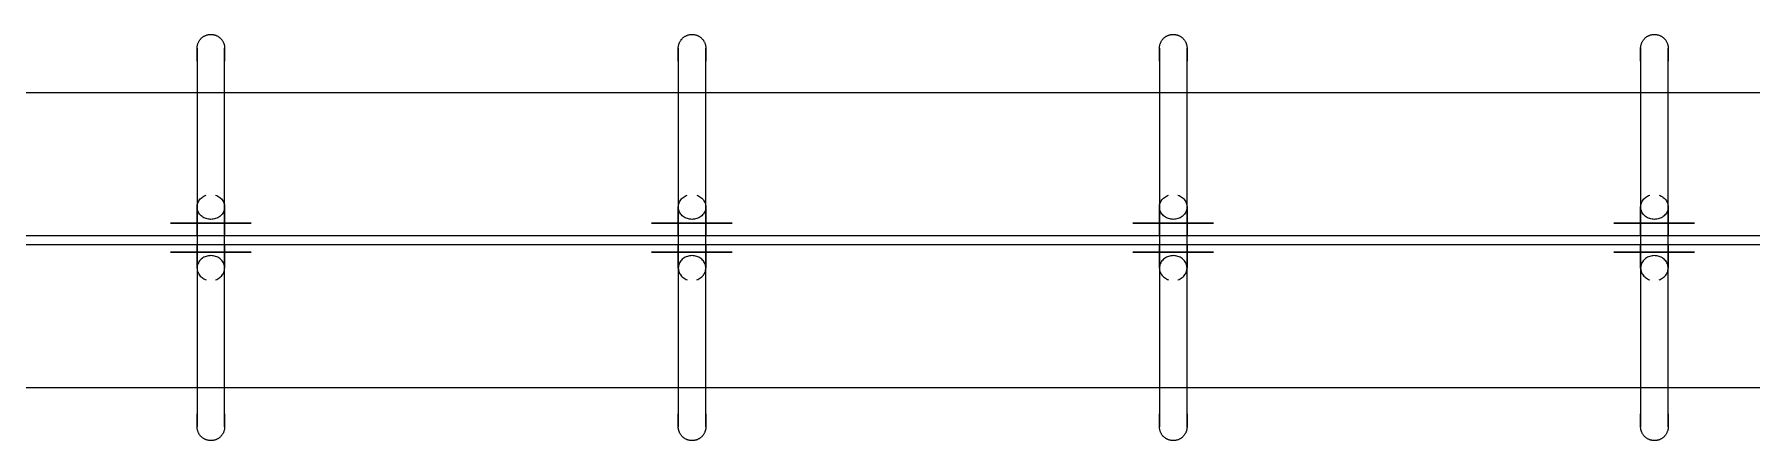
# Model space of a CAD drawing. Header units: inches. Extents: x -1569 to 1282, y -721 to 887.
# Drawn here: x -1014.14 to -1008.3, y 409.04 to 410.42 of the extents above; entities that cross this region are included whole.
import ezdxf

# ---------------------------------------------------------------- set-up
doc = ezdxf.new("R2010")
doc.units = ezdxf.units.IN
doc.header["$MEASUREMENT"] = 0
doc.layers.add('P-SANR-FIXT', color=6, linetype='Continuous', lineweight=13)

# ---------------------------------------------------------------- blocks, each defined once
blk = doc.blocks.new('Accessory_Shower_Bobrick_Vinyl-Shower-Curtain - 70 Wide-7268769-FIRST FLOOR POWER _ SIGNAL')
at = {"layer": 'P-SANR-FIXT', "lineweight": 9}
for p, q in [((-4.1372, 0.6081), (-4.1372, 0.1128)), ((-4.0435, 0.1128), (-4.0435, 0.6081)), ((-2.5009, 0.6081), (-2.5009, 0.1128)), ((-2.4071, 0.1128), (-2.4071, 0.6081)), ((-0.8645, 0.6081), (-0.8645, 0.1128)), ((-0.7708, 0.1128), (-0.7708, 0.6081)), ((0.7718, 0.6081), (0.7718, 0.1128)), ((0.8656, 0.1128), (0.8656, 0.6081)), ((-12, 0.0156), (12, 0.0156)), ((-4.2282, 0.0575), (-3.9537, 0.0575)), ((-3.9537, 0.0575), (-4.2282, 0.0575)), ((-4.1622, 0.0575), (-4.0196, 0.0575)), ((-4.0196, 0.0575), (-4.1622, 0.0575)), ((-2.5918, 0.0575), (-2.3173, 0.0575)), ((-2.3173, 0.0575), (-2.5918, 0.0575)), ((-2.5258, 0.0575), (-2.3833, 0.0575)), ((-2.3833, 0.0575), (-2.5258, 0.0575)), ((-0.9554, 0.0575), (-0.6809, 0.0575)), ((-0.6809, 0.0575), (-0.9554, 0.0575)), ((-0.8894, 0.0575), (-0.7469, 0.0575)), ((-0.7469, 0.0575), (-0.8894, 0.0575)), ((0.6809, 0.0575), (0.9554, 0.0575)), ((0.9554, 0.0575), (0.6809, 0.0575)), ((0.7469, 0.0575), (0.8894, 0.0575)), ((0.8894, 0.0575), (0.7469, 0.0575)), ((12, -0.0156), (-12, -0.0156)), ((-4.2282, -0.0402), (-3.9537, -0.0402)), ((-3.9537, -0.0402), (-4.2282, -0.0402)), ((-4.1622, -0.0402), (-4.0196, -0.0402)), ((-4.0196, -0.0402), (-4.1622, -0.0402)), ((-2.5918, -0.0402), (-2.3173, -0.0402)), ((-2.3173, -0.0402), (-2.5918, -0.0402)), ((-2.5258, -0.0402), (-2.3833, -0.0402)), ((-2.3833, -0.0402), (-2.5258, -0.0402)), ((-0.9554, -0.0402), (-0.6809, -0.0402)), ((-0.6809, -0.0402), (-0.9554, -0.0402)), ((-0.8894, -0.0402), (-0.7469, -0.0402)), ((-0.7469, -0.0402), (-0.8894, -0.0402)), ((0.6809, -0.0402), (0.9554, -0.0402)), ((0.9554, -0.0402), (0.6809, -0.0402)), ((0.7469, -0.0402), (0.8894, -0.0402)), ((0.8894, -0.0402), (0.7469, -0.0402)), ((-4.1372, -0.0947), (-4.1372, -0.59)), ((-4.0435, -0.59), (-4.0435, -0.0947)), ((-2.5009, -0.0947), (-2.5009, -0.59)), ((-2.4071, -0.59), (-2.4071, -0.0947)), ((-0.8645, -0.0947), (-0.8645, -0.59)), ((-0.7708, -0.59), (-0.7708, -0.0947)), ((0.7718, -0.0947), (0.7718, -0.59)), ((0.8656, -0.59), (0.8656, -0.0947))]:
    blk.add_line(p, q, dxfattribs=at)
at = {"layer": 'P-SANR-FIXT', "lineweight": 9, "flags": 128}
for points in [[(-4.1372, 0.6516), (-4.1372, 0.6535), (-4.1371, 0.6553), (-4.1369, 0.6572), (-4.1366, 0.659), (-4.1363, 0.6609), (-4.1359, 0.6627), (-4.1354, 0.6645), (-4.1349, 0.6663), (-4.1342, 0.6681), (-4.1335, 0.6698), (-4.1328, 0.6715), (-4.1319, 0.6732), (-4.131, 0.6749), (-4.1301, 0.6765), (-4.1291, 0.678), (-4.128, 0.6796), (-4.1268, 0.6811), (-4.1256, 0.6825), (-4.1243, 0.6839), (-4.123, 0.6852), (-4.1217, 0.6865), (-4.1202, 0.6877), (-4.1188, 0.6889), (-4.1173, 0.69), (-4.1157, 0.691), (-4.1141, 0.692), (-4.1125, 0.6929), (-4.1108, 0.6938), (-4.1091, 0.6946), (-4.1074, 0.6953), (-4.1056, 0.6959), (-4.1038, 0.6965), (-4.102, 0.697), (-4.1002, 0.6974), (-4.0983, 0.6978), (-4.0965, 0.6981), (-4.0946, 0.6983), (-4.0927, 0.6984), (-4.0909, 0.6984), (-4.0904, 0.6985)], [(-4.1372, 0.6516), (-4.1372, 0.6511), (-4.1372, 0.6495), (-4.1372, 0.647), (-4.1372, 0.6434), (-4.1372, 0.6388), (-4.1372, 0.6332), (-4.1372, 0.6266), (-4.1372, 0.619), (-4.1372, 0.6104), (-4.1372, 0.6009), (-4.1372, 0.5904), (-4.1372, 0.579), (-4.1372, 0.5666), (-4.1372, 0.5534), (-4.1372, 0.5393), (-4.1372, 0.5244), (-4.1372, 0.5087), (-4.1372, 0.4921), (-4.1372, 0.4748), (-4.1372, 0.4567), (-4.1372, 0.4379), (-4.1372, 0.4184), (-4.1372, 0.3983), (-4.1372, 0.3775), (-4.1372, 0.3562), (-4.1372, 0.3343), (-4.1372, 0.3119), (-4.1372, 0.289), (-4.1372, 0.2656), (-4.1372, 0.2419), (-4.1372, 0.2177), (-4.1372, 0.1933), (-4.1372, 0.1685), (-4.1372, 0.1435), (-4.1372, 0.1182), (-4.1372, 0.0928), (-4.1372, 0.0673), (-4.1372, 0.0417), (-4.1372, 0.016), (-4.1372, -0.0097), (-4.1372, -0.0354), (-4.1372, -0.061), (-4.1372, -0.0865), (-4.1372, -0.1118), (-4.1372, -0.1369), (-4.1372, -0.1619), (-4.1372, -0.1865), (-4.1372, -0.2108), (-4.1372, -0.2348), (-4.1372, -0.2584), (-4.1372, -0.2815), (-4.1372, -0.3042), (-4.1372, -0.3264), (-4.1372, -0.348), (-4.1372, -0.3691), (-4.1372, -0.3896), (-4.1372, -0.4094), (-4.1372, -0.4286), (-4.1372, -0.447), (-4.1372, -0.4648), (-4.1372, -0.4817), (-4.1372, -0.4979), (-4.1372, -0.5133), (-4.1372, -0.5279), (-4.1372, -0.5415), (-4.1372, -0.5544), (-4.1372, -0.5663), (-4.1372, -0.5772), (-4.1372, -0.5873), (-4.1372, -0.5964), (-4.1372, -0.6045), (-4.1372, -0.6116), (-4.1372, -0.6178), (-4.1372, -0.6229), (-4.1372, -0.6271), (-4.1372, -0.6302), (-4.1372, -0.6323), (-4.1372, -0.6334), (-4.1372, -0.6335)], [(-4.1372, 0.6081), (-4.1372, 0.6169), (-4.1372, 0.6248), (-4.1372, 0.6316), (-4.1372, 0.6375), (-4.1372, 0.6423), (-4.1372, 0.6462), (-4.1372, 0.649), (-4.1372, 0.6508), (-4.1372, 0.6515)], [(-4.0904, 0.6985), (-4.0885, 0.6984), (-4.0866, 0.6983), (-4.0848, 0.6981), (-4.0829, 0.6979), (-4.0811, 0.6975), (-4.0792, 0.6971), (-4.0774, 0.6966), (-4.0756, 0.6961), (-4.0739, 0.6954), (-4.0721, 0.6948), (-4.0704, 0.694), (-4.0687, 0.6932), (-4.0671, 0.6923), (-4.0655, 0.6913), (-4.0639, 0.6903), (-4.0624, 0.6892), (-4.0609, 0.688), (-4.0595, 0.6868), (-4.0581, 0.6856), (-4.0567, 0.6842), (-4.0555, 0.6829), (-4.0542, 0.6814), (-4.0531, 0.68), (-4.052, 0.6785), (-4.0509, 0.6769), (-4.0499, 0.6753), (-4.049, 0.6737), (-4.0482, 0.672), (-4.0474, 0.6703), (-4.0467, 0.6686), (-4.046, 0.6668), (-4.0455, 0.665), (-4.045, 0.6632), (-4.0445, 0.6614), (-4.0442, 0.6595), (-4.0439, 0.6577), (-4.0437, 0.6558), (-4.0436, 0.654), (-4.0435, 0.6521), (-4.0435, 0.6516)], [(-4.0435, -0.6335), (-4.0435, -0.633), (-4.0435, -0.6314), (-4.0435, -0.6289), (-4.0435, -0.6253), (-4.0435, -0.6207), (-4.0435, -0.6151), (-4.0435, -0.6085), (-4.0435, -0.6009), (-4.0435, -0.5923), (-4.0435, -0.5828), (-4.0435, -0.5723), (-4.0435, -0.5609), (-4.0435, -0.5486), (-4.0435, -0.5354), (-4.0435, -0.5213), (-4.0435, -0.5063), (-4.0435, -0.4906), (-4.0435, -0.474), (-4.0435, -0.4567), (-4.0435, -0.4386), (-4.0435, -0.4198), (-4.0435, -0.4004), (-4.0435, -0.3802), (-4.0435, -0.3595), (-4.0435, -0.3381), (-4.0435, -0.3162), (-4.0435, -0.2938), (-4.0435, -0.2709), (-4.0435, -0.2476), (-4.0435, -0.2238), (-4.0435, -0.1997), (-4.0435, -0.1752), (-4.0435, -0.1504), (-4.0435, -0.1254), (-4.0435, -0.1002), (-4.0435, -0.0748), (-4.0435, -0.0492), (-4.0435, -0.0236), (-4.0435, 0.0021), (-4.0435, 0.0278), (-4.0435, 0.0535), (-4.0435, 0.0791), (-4.0435, 0.1046), (-4.0435, 0.1299), (-4.0435, 0.155), (-4.0435, 0.1799), (-4.0435, 0.2046), (-4.0435, 0.2289), (-4.0435, 0.2529), (-4.0435, 0.2764), (-4.0435, 0.2996), (-4.0435, 0.3223), (-4.0435, 0.3444), (-4.0435, 0.3661), (-4.0435, 0.3872), (-4.0435, 0.4076), (-4.0435, 0.4275), (-4.0435, 0.4466), (-4.0435, 0.4651), (-4.0435, 0.4828), (-4.0435, 0.4998), (-4.0435, 0.516), (-4.0435, 0.5314), (-4.0435, 0.5459), (-4.0435, 0.5596), (-4.0435, 0.5724), (-4.0435, 0.5843), (-4.0435, 0.5953), (-4.0435, 0.6054), (-4.0435, 0.6145), (-4.0435, 0.6226), (-4.0435, 0.6297), (-4.0435, 0.6359), (-4.0435, 0.641), (-4.0435, 0.6451), (-4.0435, 0.6483), (-4.0435, 0.6504), (-4.0435, 0.6514), (-4.0435, 0.6516)], [(-4.0435, 0.6516), (-4.0435, 0.6511), (-4.0435, 0.6495), (-4.0435, 0.647), (-4.0435, 0.6434), (-4.0435, 0.6388), (-4.0435, 0.6332), (-4.0435, 0.6266), (-4.0435, 0.619), (-4.0435, 0.6104), (-4.0435, 0.6081)], [(-2.5009, 0.6516), (-2.5008, 0.6535), (-2.5007, 0.6553), (-2.5005, 0.6572), (-2.5003, 0.659), (-2.4999, 0.6609), (-2.4995, 0.6627), (-2.4991, 0.6645), (-2.4985, 0.6663), (-2.4979, 0.6681), (-2.4972, 0.6698), (-2.4964, 0.6715), (-2.4956, 0.6732), (-2.4947, 0.6749), (-2.4937, 0.6765), (-2.4927, 0.678), (-2.4916, 0.6796), (-2.4905, 0.6811), (-2.4892, 0.6825), (-2.488, 0.6839), (-2.4867, 0.6852), (-2.4853, 0.6865), (-2.4839, 0.6877), (-2.4824, 0.6889), (-2.4809, 0.69), (-2.4793, 0.691), (-2.4777, 0.692), (-2.4761, 0.6929), (-2.4744, 0.6938), (-2.4727, 0.6946), (-2.471, 0.6953), (-2.4692, 0.6959), (-2.4674, 0.6965), (-2.4656, 0.697), (-2.4638, 0.6974), (-2.462, 0.6978), (-2.4601, 0.6981), (-2.4583, 0.6983), (-2.4564, 0.6984), (-2.4545, 0.6984), (-2.454, 0.6985)], [(-2.5009, 0.6516), (-2.5009, 0.6511), (-2.5009, 0.6495), (-2.5009, 0.647), (-2.5009, 0.6434), (-2.5009, 0.6388), (-2.5009, 0.6332), (-2.5009, 0.6266), (-2.5009, 0.619), (-2.5009, 0.6104), (-2.5009, 0.6009), (-2.5009, 0.5904), (-2.5009, 0.579), (-2.5009, 0.5666), (-2.5009, 0.5534), (-2.5009, 0.5393), (-2.5009, 0.5244), (-2.5009, 0.5087), (-2.5009, 0.4921), (-2.5009, 0.4748), (-2.5009, 0.4567), (-2.5009, 0.4379), (-2.5009, 0.4184), (-2.5009, 0.3983), (-2.5009, 0.3775), (-2.5009, 0.3562), (-2.5009, 0.3343), (-2.5009, 0.3119), (-2.5009, 0.289), (-2.5009, 0.2656), (-2.5009, 0.2419), (-2.5009, 0.2177), (-2.5009, 0.1933), (-2.5009, 0.1685), (-2.5009, 0.1435), (-2.5009, 0.1182), (-2.5009, 0.0928), (-2.5009, 0.0673), (-2.5009, 0.0417), (-2.5009, 0.016), (-2.5009, -0.0097), (-2.5009, -0.0354), (-2.5009, -0.061), (-2.5009, -0.0865), (-2.5009, -0.1118), (-2.5009, -0.1369), (-2.5009, -0.1619), (-2.5009, -0.1865), (-2.5009, -0.2108), (-2.5009, -0.2348), (-2.5009, -0.2584), (-2.5009, -0.2815), (-2.5009, -0.3042), (-2.5009, -0.3264), (-2.5009, -0.348), (-2.5009, -0.3691), (-2.5009, -0.3896), (-2.5009, -0.4094), (-2.5009, -0.4286), (-2.5009, -0.447), (-2.5009, -0.4648), (-2.5009, -0.4817), (-2.5009, -0.4979), (-2.5009, -0.5133), (-2.5009, -0.5279), (-2.5009, -0.5415), (-2.5009, -0.5544), (-2.5009, -0.5663), (-2.5009, -0.5772), (-2.5009, -0.5873), (-2.5009, -0.5964), (-2.5009, -0.6045), (-2.5009, -0.6116), (-2.5009, -0.6178), (-2.5009, -0.6229), (-2.5009, -0.6271), (-2.5009, -0.6302), (-2.5009, -0.6323), (-2.5009, -0.6334), (-2.5009, -0.6335)], [(-2.5009, 0.6081), (-2.5009, 0.6169), (-2.5009, 0.6248), (-2.5009, 0.6316), (-2.5009, 0.6375), (-2.5009, 0.6423), (-2.5009, 0.6462), (-2.5009, 0.649), (-2.5009, 0.6508), (-2.5009, 0.6515)], [(-2.454, 0.6985), (-2.4521, 0.6984), (-2.4503, 0.6983), (-2.4484, 0.6981), (-2.4465, 0.6979), (-2.4447, 0.6975), (-2.4429, 0.6971), (-2.441, 0.6966), (-2.4393, 0.6961), (-2.4375, 0.6954), (-2.4357, 0.6948), (-2.434, 0.694), (-2.4324, 0.6932), (-2.4307, 0.6923), (-2.4291, 0.6913), (-2.4275, 0.6903), (-2.426, 0.6892), (-2.4245, 0.688), (-2.4231, 0.6868), (-2.4217, 0.6856), (-2.4204, 0.6842), (-2.4191, 0.6829), (-2.4179, 0.6814), (-2.4167, 0.68), (-2.4156, 0.6785), (-2.4146, 0.6769), (-2.4136, 0.6753), (-2.4127, 0.6737), (-2.4118, 0.672), (-2.411, 0.6703), (-2.4103, 0.6686), (-2.4097, 0.6668), (-2.4091, 0.665), (-2.4086, 0.6632), (-2.4082, 0.6614), (-2.4078, 0.6595), (-2.4075, 0.6577), (-2.4073, 0.6558), (-2.4072, 0.654), (-2.4071, 0.6521), (-2.4071, 0.6516)], [(-2.4071, -0.6335), (-2.4071, -0.633), (-2.4071, -0.6314), (-2.4071, -0.6289), (-2.4071, -0.6253), (-2.4071, -0.6207), (-2.4071, -0.6151), (-2.4071, -0.6085), (-2.4071, -0.6009), (-2.4071, -0.5923), (-2.4071, -0.5828), (-2.4071, -0.5723), (-2.4071, -0.5609), (-2.4071, -0.5486), (-2.4071, -0.5354), (-2.4071, -0.5213), (-2.4071, -0.5063), (-2.4071, -0.4906), (-2.4071, -0.474), (-2.4071, -0.4567), (-2.4071, -0.4386), (-2.4071, -0.4198), (-2.4071, -0.4004), (-2.4071, -0.3802), (-2.4071, -0.3595), (-2.4071, -0.3381), (-2.4071, -0.3162), (-2.4071, -0.2938), (-2.4071, -0.2709), (-2.4071, -0.2476), (-2.4071, -0.2238), (-2.4071, -0.1997), (-2.4071, -0.1752), (-2.4071, -0.1504), (-2.4071, -0.1254), (-2.4071, -0.1002), (-2.4071, -0.0748), (-2.4071, -0.0492), (-2.4071, -0.0236), (-2.4071, 0.0021), (-2.4071, 0.0278), (-2.4071, 0.0535), (-2.4071, 0.0791), (-2.4071, 0.1046), (-2.4071, 0.1299), (-2.4071, 0.155), (-2.4071, 0.1799), (-2.4071, 0.2046), (-2.4071, 0.2289), (-2.4071, 0.2529), (-2.4071, 0.2764), (-2.4071, 0.2996), (-2.4071, 0.3223), (-2.4071, 0.3444), (-2.4071, 0.3661), (-2.4071, 0.3872), (-2.4071, 0.4076), (-2.4071, 0.4275), (-2.4071, 0.4466), (-2.4071, 0.4651), (-2.4071, 0.4828), (-2.4071, 0.4998), (-2.4071, 0.516), (-2.4071, 0.5314), (-2.4071, 0.5459), (-2.4071, 0.5596), (-2.4071, 0.5724), (-2.4071, 0.5843), (-2.4071, 0.5953), (-2.4071, 0.6054), (-2.4071, 0.6145), (-2.4071, 0.6226), (-2.4071, 0.6297), (-2.4071, 0.6359), (-2.4071, 0.641), (-2.4071, 0.6451), (-2.4071, 0.6483), (-2.4071, 0.6504), (-2.4071, 0.6514), (-2.4071, 0.6516)], [(-2.4071, 0.6516), (-2.4071, 0.6511), (-2.4071, 0.6495), (-2.4071, 0.647), (-2.4071, 0.6434), (-2.4071, 0.6388), (-2.4071, 0.6332), (-2.4071, 0.6266), (-2.4071, 0.619), (-2.4071, 0.6104), (-2.4071, 0.6081)], [(-0.8645, 0.6516), (-0.8645, 0.6535), (-0.8644, 0.6553), (-0.8642, 0.6572), (-0.8639, 0.659), (-0.8636, 0.6609), (-0.8632, 0.6627), (-0.8627, 0.6645), (-0.8621, 0.6663), (-0.8615, 0.6681), (-0.8608, 0.6698), (-0.8601, 0.6715), (-0.8592, 0.6732), (-0.8583, 0.6749), (-0.8574, 0.6765), (-0.8563, 0.678), (-0.8552, 0.6796), (-0.8541, 0.6811), (-0.8529, 0.6825), (-0.8516, 0.6839), (-0.8503, 0.6852), (-0.8489, 0.6865), (-0.8475, 0.6877), (-0.846, 0.6889), (-0.8445, 0.69), (-0.843, 0.691), (-0.8414, 0.692), (-0.8397, 0.6929), (-0.8381, 0.6938), (-0.8364, 0.6946), (-0.8346, 0.6953), (-0.8329, 0.6959), (-0.8311, 0.6965), (-0.8293, 0.697), (-0.8274, 0.6974), (-0.8256, 0.6978), (-0.8238, 0.6981), (-0.8219, 0.6983), (-0.82, 0.6984), (-0.8181, 0.6984), (-0.8176, 0.6985)], [(-0.8645, 0.6516), (-0.8645, 0.6511), (-0.8645, 0.6495), (-0.8645, 0.647), (-0.8645, 0.6434), (-0.8645, 0.6388), (-0.8645, 0.6332), (-0.8645, 0.6266), (-0.8645, 0.619), (-0.8645, 0.6104), (-0.8645, 0.6009), (-0.8645, 0.5904), (-0.8645, 0.579), (-0.8645, 0.5666), (-0.8645, 0.5534), (-0.8645, 0.5393), (-0.8645, 0.5244), (-0.8645, 0.5087), (-0.8645, 0.4921), (-0.8645, 0.4748), (-0.8645, 0.4567), (-0.8645, 0.4379), (-0.8645, 0.4184), (-0.8645, 0.3983), (-0.8645, 0.3775), (-0.8645, 0.3562), (-0.8645, 0.3343), (-0.8645, 0.3119), (-0.8645, 0.289), (-0.8645, 0.2656), (-0.8645, 0.2419), (-0.8645, 0.2177), (-0.8645, 0.1933), (-0.8645, 0.1685), (-0.8645, 0.1435), (-0.8645, 0.1182), (-0.8645, 0.0928), (-0.8645, 0.0673), (-0.8645, 0.0417), (-0.8645, 0.016), (-0.8645, -0.0097), (-0.8645, -0.0354), (-0.8645, -0.061), (-0.8645, -0.0865), (-0.8645, -0.1118), (-0.8645, -0.1369), (-0.8645, -0.1619), (-0.8645, -0.1865), (-0.8645, -0.2108), (-0.8645, -0.2348), (-0.8645, -0.2584), (-0.8645, -0.2815), (-0.8645, -0.3042), (-0.8645, -0.3264), (-0.8645, -0.348), (-0.8645, -0.3691), (-0.8645, -0.3896), (-0.8645, -0.4094), (-0.8645, -0.4286), (-0.8645, -0.447), (-0.8645, -0.4648), (-0.8645, -0.4817), (-0.8645, -0.4979), (-0.8645, -0.5133), (-0.8645, -0.5279), (-0.8645, -0.5415), (-0.8645, -0.5544), (-0.8645, -0.5663), (-0.8645, -0.5772), (-0.8645, -0.5873), (-0.8645, -0.5964), (-0.8645, -0.6045), (-0.8645, -0.6116), (-0.8645, -0.6178), (-0.8645, -0.6229), (-0.8645, -0.6271), (-0.8645, -0.6302), (-0.8645, -0.6323), (-0.8645, -0.6334), (-0.8645, -0.6335)], [(-0.8645, 0.6081), (-0.8645, 0.6169), (-0.8645, 0.6248), (-0.8645, 0.6316), (-0.8645, 0.6375), (-0.8645, 0.6423), (-0.8645, 0.6462), (-0.8645, 0.649), (-0.8645, 0.6508), (-0.8645, 0.6515)], [(-0.8176, 0.6985), (-0.8158, 0.6984), (-0.8139, 0.6983), (-0.812, 0.6981), (-0.8102, 0.6979), (-0.8083, 0.6975), (-0.8065, 0.6971), (-0.8047, 0.6966), (-0.8029, 0.6961), (-0.8011, 0.6954), (-0.7994, 0.6948), (-0.7977, 0.694), (-0.796, 0.6932), (-0.7943, 0.6923), (-0.7927, 0.6913), (-0.7912, 0.6903), (-0.7896, 0.6892), (-0.7882, 0.688), (-0.7867, 0.6868), (-0.7853, 0.6856), (-0.784, 0.6842), (-0.7827, 0.6829), (-0.7815, 0.6814), (-0.7803, 0.68), (-0.7792, 0.6785), (-0.7782, 0.6769), (-0.7772, 0.6753), (-0.7763, 0.6737), (-0.7754, 0.672), (-0.7747, 0.6703), (-0.774, 0.6686), (-0.7733, 0.6668), (-0.7727, 0.665), (-0.7722, 0.6632), (-0.7718, 0.6614), (-0.7714, 0.6595), (-0.7712, 0.6577), (-0.771, 0.6558), (-0.7708, 0.654), (-0.7708, 0.6521), (-0.7708, 0.6516)], [(-0.7708, -0.6335), (-0.7708, -0.633), (-0.7708, -0.6314), (-0.7708, -0.6289), (-0.7708, -0.6253), (-0.7708, -0.6207), (-0.7708, -0.6151), (-0.7708, -0.6085), (-0.7708, -0.6009), (-0.7708, -0.5923), (-0.7708, -0.5828), (-0.7708, -0.5723), (-0.7708, -0.5609), (-0.7708, -0.5486), (-0.7708, -0.5354), (-0.7708, -0.5213), (-0.7708, -0.5063), (-0.7708, -0.4906), (-0.7708, -0.474), (-0.7708, -0.4567), (-0.7708, -0.4386), (-0.7708, -0.4198), (-0.7708, -0.4004), (-0.7708, -0.3802), (-0.7708, -0.3595), (-0.7708, -0.3381), (-0.7708, -0.3162), (-0.7708, -0.2938), (-0.7708, -0.2709), (-0.7708, -0.2476), (-0.7708, -0.2238), (-0.7708, -0.1997), (-0.7708, -0.1752), (-0.7708, -0.1504), (-0.7708, -0.1254), (-0.7708, -0.1002), (-0.7708, -0.0748), (-0.7708, -0.0492), (-0.7708, -0.0236), (-0.7708, 0.0021), (-0.7708, 0.0278), (-0.7708, 0.0535), (-0.7708, 0.0791), (-0.7708, 0.1046), (-0.7708, 0.1299), (-0.7708, 0.155), (-0.7708, 0.1799), (-0.7708, 0.2046), (-0.7708, 0.2289), (-0.7708, 0.2529), (-0.7708, 0.2764), (-0.7708, 0.2996), (-0.7708, 0.3223), (-0.7708, 0.3444), (-0.7708, 0.3661), (-0.7708, 0.3872), (-0.7708, 0.4076), (-0.7708, 0.4275), (-0.7708, 0.4466), (-0.7708, 0.4651), (-0.7708, 0.4828), (-0.7708, 0.4998), (-0.7708, 0.516), (-0.7708, 0.5314), (-0.7708, 0.5459), (-0.7708, 0.5596), (-0.7708, 0.5724), (-0.7708, 0.5843), (-0.7708, 0.5953), (-0.7708, 0.6054), (-0.7708, 0.6145), (-0.7708, 0.6226), (-0.7708, 0.6297), (-0.7708, 0.6359), (-0.7708, 0.641), (-0.7708, 0.6451), (-0.7708, 0.6483), (-0.7708, 0.6504), (-0.7708, 0.6514), (-0.7708, 0.6516)], [(-0.7708, 0.6516), (-0.7708, 0.6511), (-0.7708, 0.6495), (-0.7708, 0.647), (-0.7708, 0.6434), (-0.7708, 0.6388), (-0.7708, 0.6332), (-0.7708, 0.6266), (-0.7708, 0.619), (-0.7708, 0.6104), (-0.7708, 0.6081)], [(0.7718, 0.6516), (0.7719, 0.6535), (0.772, 0.6553), (0.7722, 0.6572), (0.7724, 0.659), (0.7728, 0.6609), (0.7732, 0.6627), (0.7737, 0.6645), (0.7742, 0.6663), (0.7749, 0.6681), (0.7755, 0.6698), (0.7763, 0.6715), (0.7771, 0.6732), (0.778, 0.6749), (0.779, 0.6765), (0.78, 0.678), (0.7811, 0.6796), (0.7823, 0.6811), (0.7835, 0.6825), (0.7847, 0.6839), (0.7861, 0.6852), (0.7874, 0.6865), (0.7889, 0.6877), (0.7903, 0.6889), (0.7918, 0.69), (0.7934, 0.691), (0.795, 0.692), (0.7966, 0.6929), (0.7983, 0.6938), (0.8, 0.6946), (0.8017, 0.6953), (0.8035, 0.6959), (0.8053, 0.6965), (0.8071, 0.697), (0.8089, 0.6974), (0.8108, 0.6978), (0.8126, 0.6981), (0.8145, 0.6983), (0.8163, 0.6984), (0.8182, 0.6984), (0.8187, 0.6985)], [(0.7718, 0.6516), (0.7718, 0.6511), (0.7718, 0.6495), (0.7718, 0.647), (0.7718, 0.6434), (0.7718, 0.6388), (0.7718, 0.6332), (0.7718, 0.6266), (0.7718, 0.619), (0.7718, 0.6104), (0.7718, 0.6009), (0.7718, 0.5904), (0.7718, 0.579), (0.7718, 0.5666), (0.7718, 0.5534), (0.7718, 0.5393), (0.7718, 0.5244), (0.7718, 0.5087), (0.7718, 0.4921), (0.7718, 0.4748), (0.7718, 0.4567), (0.7718, 0.4379), (0.7718, 0.4184), (0.7718, 0.3983), (0.7718, 0.3775), (0.7718, 0.3562), (0.7718, 0.3343), (0.7718, 0.3119), (0.7718, 0.289), (0.7718, 0.2656), (0.7718, 0.2419), (0.7718, 0.2177), (0.7718, 0.1933), (0.7718, 0.1685), (0.7718, 0.1435), (0.7718, 0.1182), (0.7718, 0.0928), (0.7718, 0.0673), (0.7718, 0.0417), (0.7718, 0.016), (0.7718, -0.0097), (0.7718, -0.0354), (0.7718, -0.061), (0.7718, -0.0865), (0.7718, -0.1118), (0.7718, -0.1369), (0.7718, -0.1619), (0.7718, -0.1865), (0.7718, -0.2108), (0.7718, -0.2348), (0.7718, -0.2584), (0.7718, -0.2815), (0.7718, -0.3042), (0.7718, -0.3264), (0.7718, -0.348), (0.7718, -0.3691), (0.7718, -0.3896), (0.7718, -0.4094), (0.7718, -0.4286), (0.7718, -0.447), (0.7718, -0.4648), (0.7718, -0.4817), (0.7718, -0.4979), (0.7718, -0.5133), (0.7718, -0.5279), (0.7718, -0.5415), (0.7718, -0.5544), (0.7718, -0.5663), (0.7718, -0.5772), (0.7718, -0.5873), (0.7718, -0.5964), (0.7718, -0.6045), (0.7718, -0.6116), (0.7718, -0.6178), (0.7718, -0.6229), (0.7718, -0.6271), (0.7718, -0.6302), (0.7718, -0.6323), (0.7718, -0.6334), (0.7718, -0.6335)], [(0.7718, 0.6081), (0.7718, 0.6169), (0.7718, 0.6248), (0.7718, 0.6316), (0.7718, 0.6375), (0.7718, 0.6423), (0.7718, 0.6462), (0.7718, 0.649), (0.7718, 0.6508), (0.7718, 0.6515)], [(0.8187, 0.6985), (0.8206, 0.6984), (0.8225, 0.6983), (0.8243, 0.6981), (0.8262, 0.6979), (0.828, 0.6975), (0.8299, 0.6971), (0.8317, 0.6966), (0.8335, 0.6961), (0.8352, 0.6954), (0.837, 0.6948), (0.8387, 0.694), (0.8404, 0.6932), (0.842, 0.6923), (0.8436, 0.6913), (0.8452, 0.6903), (0.8467, 0.6892), (0.8482, 0.688), (0.8496, 0.6868), (0.851, 0.6856), (0.8523, 0.6842), (0.8536, 0.6829), (0.8549, 0.6814), (0.856, 0.68), (0.8571, 0.6785), (0.8582, 0.6769), (0.8591, 0.6753), (0.8601, 0.6737), (0.8609, 0.672), (0.8617, 0.6703), (0.8624, 0.6686), (0.8631, 0.6668), (0.8636, 0.665), (0.8641, 0.6632), (0.8646, 0.6614), (0.8649, 0.6595), (0.8652, 0.6577), (0.8654, 0.6558), (0.8655, 0.654), (0.8656, 0.6521), (0.8656, 0.6516)], [(0.8656, -0.6335), (0.8656, -0.633), (0.8656, -0.6314), (0.8656, -0.6289), (0.8656, -0.6253), (0.8656, -0.6207), (0.8656, -0.6151), (0.8656, -0.6085), (0.8656, -0.6009), (0.8656, -0.5923), (0.8656, -0.5828), (0.8656, -0.5723), (0.8656, -0.5609), (0.8656, -0.5486), (0.8656, -0.5354), (0.8656, -0.5213), (0.8656, -0.5063), (0.8656, -0.4906), (0.8656, -0.474), (0.8656, -0.4567), (0.8656, -0.4386), (0.8656, -0.4198), (0.8656, -0.4004), (0.8656, -0.3802), (0.8656, -0.3595), (0.8656, -0.3381), (0.8656, -0.3162), (0.8656, -0.2938), (0.8656, -0.2709), (0.8656, -0.2476), (0.8656, -0.2238), (0.8656, -0.1997), (0.8656, -0.1752), (0.8656, -0.1504), (0.8656, -0.1254), (0.8656, -0.1002), (0.8656, -0.0748), (0.8656, -0.0492), (0.8656, -0.0236), (0.8656, 0.0021), (0.8656, 0.0278), (0.8656, 0.0535), (0.8656, 0.0791), (0.8656, 0.1046), (0.8656, 0.1299), (0.8656, 0.155), (0.8656, 0.1799), (0.8656, 0.2046), (0.8656, 0.2289), (0.8656, 0.2529), (0.8656, 0.2764), (0.8656, 0.2996), (0.8656, 0.3223), (0.8656, 0.3444), (0.8656, 0.3661), (0.8656, 0.3872), (0.8656, 0.4076), (0.8656, 0.4275), (0.8656, 0.4466), (0.8656, 0.4651), (0.8656, 0.4828), (0.8656, 0.4998), (0.8656, 0.516), (0.8656, 0.5314), (0.8656, 0.5459), (0.8656, 0.5596), (0.8656, 0.5724), (0.8656, 0.5843), (0.8656, 0.5953), (0.8656, 0.6054), (0.8656, 0.6145), (0.8656, 0.6226), (0.8656, 0.6297), (0.8656, 0.6359), (0.8656, 0.641), (0.8656, 0.6451), (0.8656, 0.6483), (0.8656, 0.6504), (0.8656, 0.6514), (0.8656, 0.6516)], [(0.8656, 0.6516), (0.8656, 0.6511), (0.8656, 0.6495), (0.8656, 0.647), (0.8656, 0.6434), (0.8656, 0.6388), (0.8656, 0.6332), (0.8656, 0.6266), (0.8656, 0.619), (0.8656, 0.6104), (0.8656, 0.6081)], [(-4.1372, 0.0133), (-4.1372, 0.0181), (-4.1372, 0.0229), (-4.1372, 0.0276), (-4.1372, 0.0324), (-4.1372, 0.0371), (-4.1372, 0.0417), (-4.1372, 0.0463), (-4.1372, 0.0508), (-4.1372, 0.0553), (-4.1372, 0.0597), (-4.1372, 0.064), (-4.1372, 0.0682), (-4.1372, 0.0723), (-4.1372, 0.0764), (-4.1372, 0.0803), (-4.1372, 0.0841), (-4.1372, 0.0878), (-4.1372, 0.0913), (-4.1372, 0.0948), (-4.1372, 0.0981), (-4.1372, 0.1012), (-4.1372, 0.1042), (-4.1372, 0.1071), (-4.1372, 0.1097), (-4.1372, 0.1123), (-4.1372, 0.1128)], [(-4.0435, 0.1128), (-4.0435, 0.1103), (-4.0435, 0.1076), (-4.0435, 0.1048), (-4.0435, 0.1019), (-4.0435, 0.0987), (-4.0435, 0.0955), (-4.0435, 0.0921), (-4.0435, 0.0886), (-4.0435, 0.0849), (-4.0435, 0.0811), (-4.0435, 0.0772), (-4.0435, 0.0732), (-4.0435, 0.0691), (-4.0435, 0.0649), (-4.0435, 0.0606), (-4.0435, 0.0562), (-4.0435, 0.0518), (-4.0435, 0.0473), (-4.0435, 0.0427), (-4.0435, 0.0381), (-4.0435, 0.0334), (-4.0435, 0.0287), (-4.0435, 0.0239), (-4.0435, 0.0191), (-4.0435, 0.0144)], [(-2.5009, 0.0133), (-2.5009, 0.0181), (-2.5009, 0.0229), (-2.5009, 0.0276), (-2.5009, 0.0324), (-2.5009, 0.0371), (-2.5009, 0.0417), (-2.5009, 0.0463), (-2.5009, 0.0508), (-2.5009, 0.0553), (-2.5009, 0.0597), (-2.5009, 0.064), (-2.5009, 0.0682), (-2.5009, 0.0723), (-2.5009, 0.0764), (-2.5009, 0.0803), (-2.5009, 0.0841), (-2.5009, 0.0878), (-2.5009, 0.0913), (-2.5009, 0.0948), (-2.5009, 0.0981), (-2.5009, 0.1012), (-2.5009, 0.1042), (-2.5009, 0.1071), (-2.5009, 0.1097), (-2.5009, 0.1123), (-2.5009, 0.1128)], [(-2.4071, 0.1128), (-2.4071, 0.1103), (-2.4071, 0.1076), (-2.4071, 0.1048), (-2.4071, 0.1019), (-2.4071, 0.0987), (-2.4071, 0.0955), (-2.4071, 0.0921), (-2.4071, 0.0886), (-2.4071, 0.0849), (-2.4071, 0.0811), (-2.4071, 0.0772), (-2.4071, 0.0732), (-2.4071, 0.0691), (-2.4071, 0.0649), (-2.4071, 0.0606), (-2.4071, 0.0562), (-2.4071, 0.0518), (-2.4071, 0.0473), (-2.4071, 0.0427), (-2.4071, 0.0381), (-2.4071, 0.0334), (-2.4071, 0.0287), (-2.4071, 0.0239), (-2.4071, 0.0191), (-2.4071, 0.0144)], [(-0.8645, 0.0133), (-0.8645, 0.0181), (-0.8645, 0.0229), (-0.8645, 0.0276), (-0.8645, 0.0324), (-0.8645, 0.0371), (-0.8645, 0.0417), (-0.8645, 0.0463), (-0.8645, 0.0508), (-0.8645, 0.0553), (-0.8645, 0.0597), (-0.8645, 0.064), (-0.8645, 0.0682), (-0.8645, 0.0723), (-0.8645, 0.0764), (-0.8645, 0.0803), (-0.8645, 0.0841), (-0.8645, 0.0878), (-0.8645, 0.0913), (-0.8645, 0.0948), (-0.8645, 0.0981), (-0.8645, 0.1012), (-0.8645, 0.1042), (-0.8645, 0.1071), (-0.8645, 0.1097), (-0.8645, 0.1123), (-0.8645, 0.1128)], [(-0.7708, 0.1128), (-0.7708, 0.1103), (-0.7708, 0.1076), (-0.7708, 0.1048), (-0.7708, 0.1019), (-0.7708, 0.0987), (-0.7708, 0.0955), (-0.7708, 0.0921), (-0.7708, 0.0886), (-0.7708, 0.0849), (-0.7708, 0.0811), (-0.7708, 0.0772), (-0.7708, 0.0732), (-0.7708, 0.0691), (-0.7708, 0.0649), (-0.7708, 0.0606), (-0.7708, 0.0562), (-0.7708, 0.0518), (-0.7708, 0.0473), (-0.7708, 0.0427), (-0.7708, 0.0381), (-0.7708, 0.0334), (-0.7708, 0.0287), (-0.7708, 0.0239), (-0.7708, 0.0191), (-0.7708, 0.0144)], [(0.7718, 0.0133), (0.7718, 0.0181), (0.7718, 0.0229), (0.7718, 0.0276), (0.7718, 0.0324), (0.7718, 0.0371), (0.7718, 0.0417), (0.7718, 0.0463), (0.7718, 0.0508), (0.7718, 0.0553), (0.7718, 0.0597), (0.7718, 0.064), (0.7718, 0.0682), (0.7718, 0.0723), (0.7718, 0.0764), (0.7718, 0.0803), (0.7718, 0.0841), (0.7718, 0.0878), (0.7718, 0.0913), (0.7718, 0.0948), (0.7718, 0.0981), (0.7718, 0.1012), (0.7718, 0.1042), (0.7718, 0.1071), (0.7718, 0.1097), (0.7718, 0.1123), (0.7718, 0.1128)], [(0.8656, 0.1128), (0.8656, 0.1103), (0.8656, 0.1076), (0.8656, 0.1048), (0.8656, 0.1019), (0.8656, 0.0987), (0.8656, 0.0955), (0.8656, 0.0921), (0.8656, 0.0886), (0.8656, 0.0849), (0.8656, 0.0811), (0.8656, 0.0772), (0.8656, 0.0732), (0.8656, 0.0691), (0.8656, 0.0649), (0.8656, 0.0606), (0.8656, 0.0562), (0.8656, 0.0518), (0.8656, 0.0473), (0.8656, 0.0427), (0.8656, 0.0381), (0.8656, 0.0334), (0.8656, 0.0287), (0.8656, 0.0239), (0.8656, 0.0191), (0.8656, 0.0144)], [(-4.1372, -0.0947), (-4.1372, -0.0922), (-4.1372, -0.0896), (-4.1372, -0.0868), (-4.1372, -0.0838), (-4.1372, -0.0807), (-4.1372, -0.0774), (-4.1372, -0.074), (-4.1372, -0.0705), (-4.1372, -0.0668), (-4.1372, -0.063), (-4.1372, -0.0592), (-4.1372, -0.0551), (-4.1372, -0.051), (-4.1372, -0.0468), (-4.1372, -0.0425), (-4.1372, -0.0382), (-4.1372, -0.0337), (-4.1372, -0.0292), (-4.1372, -0.0246), (-4.1372, -0.02), (-4.1372, -0.0153)], [(-4.0435, -0.0143), (-4.0435, -0.019), (-4.0435, -0.0236), (-4.0435, -0.0282), (-4.0435, -0.0328), (-4.0435, -0.0372), (-4.0435, -0.0416), (-4.0435, -0.0459), (-4.0435, -0.0501), (-4.0435, -0.0543), (-4.0435, -0.0583), (-4.0435, -0.0622), (-4.0435, -0.066), (-4.0435, -0.0697), (-4.0435, -0.0733), (-4.0435, -0.0767), (-4.0435, -0.08), (-4.0435, -0.0831), (-4.0435, -0.0861), (-4.0435, -0.089), (-4.0435, -0.0917), (-4.0435, -0.0942), (-4.0435, -0.0947)], [(-2.5009, -0.0947), (-2.5009, -0.0922), (-2.5009, -0.0896), (-2.5009, -0.0868), (-2.5009, -0.0838), (-2.5009, -0.0807), (-2.5009, -0.0774), (-2.5009, -0.074), (-2.5009, -0.0705), (-2.5009, -0.0668), (-2.5009, -0.063), (-2.5009, -0.0592), (-2.5009, -0.0551), (-2.5009, -0.051), (-2.5009, -0.0468), (-2.5009, -0.0425), (-2.5009, -0.0382), (-2.5009, -0.0337), (-2.5009, -0.0292), (-2.5009, -0.0246), (-2.5009, -0.02), (-2.5009, -0.0153)], [(-2.4071, -0.0143), (-2.4071, -0.019), (-2.4071, -0.0236), (-2.4071, -0.0282), (-2.4071, -0.0328), (-2.4071, -0.0372), (-2.4071, -0.0416), (-2.4071, -0.0459), (-2.4071, -0.0501), (-2.4071, -0.0543), (-2.4071, -0.0583), (-2.4071, -0.0622), (-2.4071, -0.066), (-2.4071, -0.0697), (-2.4071, -0.0733), (-2.4071, -0.0767), (-2.4071, -0.08), (-2.4071, -0.0831), (-2.4071, -0.0861), (-2.4071, -0.089), (-2.4071, -0.0917), (-2.4071, -0.0942), (-2.4071, -0.0947)], [(-0.8645, -0.0947), (-0.8645, -0.0922), (-0.8645, -0.0896), (-0.8645, -0.0868), (-0.8645, -0.0838), (-0.8645, -0.0807), (-0.8645, -0.0774), (-0.8645, -0.074), (-0.8645, -0.0705), (-0.8645, -0.0668), (-0.8645, -0.063), (-0.8645, -0.0592), (-0.8645, -0.0551), (-0.8645, -0.051), (-0.8645, -0.0468), (-0.8645, -0.0425), (-0.8645, -0.0382), (-0.8645, -0.0337), (-0.8645, -0.0292), (-0.8645, -0.0246), (-0.8645, -0.02), (-0.8645, -0.0153)], [(-0.7708, -0.0143), (-0.7708, -0.019), (-0.7708, -0.0236), (-0.7708, -0.0282), (-0.7708, -0.0328), (-0.7708, -0.0372), (-0.7708, -0.0416), (-0.7708, -0.0459), (-0.7708, -0.0501), (-0.7708, -0.0543), (-0.7708, -0.0583), (-0.7708, -0.0622), (-0.7708, -0.066), (-0.7708, -0.0697), (-0.7708, -0.0733), (-0.7708, -0.0767), (-0.7708, -0.08), (-0.7708, -0.0831), (-0.7708, -0.0861), (-0.7708, -0.089), (-0.7708, -0.0917), (-0.7708, -0.0942), (-0.7708, -0.0947)], [(0.7718, -0.0947), (0.7718, -0.0922), (0.7718, -0.0896), (0.7718, -0.0868), (0.7718, -0.0838), (0.7718, -0.0807), (0.7718, -0.0774), (0.7718, -0.074), (0.7718, -0.0705), (0.7718, -0.0668), (0.7718, -0.063), (0.7718, -0.0592), (0.7718, -0.0551), (0.7718, -0.051), (0.7718, -0.0468), (0.7718, -0.0425), (0.7718, -0.0382), (0.7718, -0.0337), (0.7718, -0.0292), (0.7718, -0.0246), (0.7718, -0.02), (0.7718, -0.0153)], [(0.8656, -0.0143), (0.8656, -0.019), (0.8656, -0.0236), (0.8656, -0.0282), (0.8656, -0.0328), (0.8656, -0.0372), (0.8656, -0.0416), (0.8656, -0.0459), (0.8656, -0.0501), (0.8656, -0.0543), (0.8656, -0.0583), (0.8656, -0.0622), (0.8656, -0.066), (0.8656, -0.0697), (0.8656, -0.0733), (0.8656, -0.0767), (0.8656, -0.08), (0.8656, -0.0831), (0.8656, -0.0861), (0.8656, -0.089), (0.8656, -0.0917), (0.8656, -0.0942), (0.8656, -0.0947)], [(-4.1372, -0.6335), (-4.1372, -0.633), (-4.1372, -0.6314), (-4.1372, -0.6289), (-4.1372, -0.6253), (-4.1372, -0.6207), (-4.1372, -0.6151), (-4.1372, -0.6085), (-4.1372, -0.6009), (-4.1372, -0.5923), (-4.1372, -0.59)], [(-4.0904, -0.6804), (-4.0922, -0.6803), (-4.0941, -0.6802), (-4.096, -0.68), (-4.0978, -0.6798), (-4.0997, -0.6794), (-4.1015, -0.679), (-4.1033, -0.6786), (-4.1051, -0.678), (-4.1069, -0.6774), (-4.1086, -0.6767), (-4.1103, -0.6759), (-4.112, -0.6751), (-4.1137, -0.6742), (-4.1153, -0.6732), (-4.1168, -0.6722), (-4.1184, -0.6711), (-4.1198, -0.67), (-4.1213, -0.6687), (-4.1227, -0.6675), (-4.124, -0.6662), (-4.1253, -0.6648), (-4.1265, -0.6634), (-4.1277, -0.6619), (-4.1288, -0.6604), (-4.1298, -0.6588), (-4.1308, -0.6572), (-4.1317, -0.6556), (-4.1326, -0.6539), (-4.1333, -0.6522), (-4.1341, -0.6505), (-4.1347, -0.6487), (-4.1353, -0.6469), (-4.1358, -0.6451), (-4.1362, -0.6433), (-4.1366, -0.6415), (-4.1368, -0.6396), (-4.137, -0.6378), (-4.1372, -0.6359), (-4.1372, -0.634), (-4.1372, -0.6335)], [(-4.0435, -0.6335), (-4.0435, -0.6354), (-4.0436, -0.6372), (-4.0438, -0.6391), (-4.0441, -0.641), (-4.0444, -0.6428), (-4.0448, -0.6446), (-4.0453, -0.6465), (-4.0459, -0.6482), (-4.0465, -0.65), (-4.0472, -0.6518), (-4.048, -0.6535), (-4.0488, -0.6551), (-4.0497, -0.6568), (-4.0507, -0.6584), (-4.0517, -0.66), (-4.0528, -0.6615), (-4.0539, -0.663), (-4.0551, -0.6644), (-4.0564, -0.6658), (-4.0577, -0.6671), (-4.0591, -0.6684), (-4.0605, -0.6696), (-4.062, -0.6708), (-4.0635, -0.6719), (-4.065, -0.6729), (-4.0666, -0.6739), (-4.0683, -0.6748), (-4.0699, -0.6757), (-4.0716, -0.6765), (-4.0734, -0.6772), (-4.0751, -0.6778), (-4.0769, -0.6784), (-4.0787, -0.6789), (-4.0806, -0.6793), (-4.0824, -0.6797), (-4.0843, -0.68), (-4.0861, -0.6802), (-4.088, -0.6803), (-4.0899, -0.6804), (-4.0904, -0.6804)], [(-4.0435, -0.59), (-4.0435, -0.5988), (-4.0435, -0.6067), (-4.0435, -0.6135), (-4.0435, -0.6194), (-4.0435, -0.6242), (-4.0435, -0.6281), (-4.0435, -0.6309), (-4.0435, -0.6327), (-4.0435, -0.6335)], [(-2.5009, -0.6335), (-2.5009, -0.633), (-2.5009, -0.6314), (-2.5009, -0.6289), (-2.5009, -0.6253), (-2.5009, -0.6207), (-2.5009, -0.6151), (-2.5009, -0.6085), (-2.5009, -0.6009), (-2.5009, -0.5923), (-2.5009, -0.59)], [(-2.454, -0.6804), (-2.4559, -0.6803), (-2.4577, -0.6802), (-2.4596, -0.68), (-2.4615, -0.6798), (-2.4633, -0.6794), (-2.4651, -0.679), (-2.467, -0.6786), (-2.4687, -0.678), (-2.4705, -0.6774), (-2.4723, -0.6767), (-2.474, -0.6759), (-2.4756, -0.6751), (-2.4773, -0.6742), (-2.4789, -0.6732), (-2.4805, -0.6722), (-2.482, -0.6711), (-2.4835, -0.67), (-2.4849, -0.6687), (-2.4863, -0.6675), (-2.4876, -0.6662), (-2.4889, -0.6648), (-2.4901, -0.6634), (-2.4913, -0.6619), (-2.4924, -0.6604), (-2.4934, -0.6588), (-2.4944, -0.6572), (-2.4953, -0.6556), (-2.4962, -0.6539), (-2.497, -0.6522), (-2.4977, -0.6505), (-2.4983, -0.6487), (-2.4989, -0.6469), (-2.4994, -0.6451), (-2.4998, -0.6433), (-2.5002, -0.6415), (-2.5005, -0.6396), (-2.5007, -0.6378), (-2.5008, -0.6359), (-2.5009, -0.634), (-2.5009, -0.6335)], [(-2.4071, -0.6335), (-2.4072, -0.6354), (-2.4073, -0.6372), (-2.4075, -0.6391), (-2.4077, -0.641), (-2.4081, -0.6428), (-2.4085, -0.6446), (-2.409, -0.6465), (-2.4095, -0.6482), (-2.4101, -0.65), (-2.4108, -0.6518), (-2.4116, -0.6535), (-2.4124, -0.6551), (-2.4133, -0.6568), (-2.4143, -0.6584), (-2.4153, -0.66), (-2.4164, -0.6615), (-2.4176, -0.663), (-2.4188, -0.6644), (-2.42, -0.6658), (-2.4213, -0.6671), (-2.4227, -0.6684), (-2.4241, -0.6696), (-2.4256, -0.6708), (-2.4271, -0.6719), (-2.4287, -0.6729), (-2.4303, -0.6739), (-2.4319, -0.6748), (-2.4336, -0.6757), (-2.4353, -0.6765), (-2.437, -0.6772), (-2.4388, -0.6778), (-2.4406, -0.6784), (-2.4424, -0.6789), (-2.4442, -0.6793), (-2.446, -0.6797), (-2.4479, -0.68), (-2.4498, -0.6802), (-2.4516, -0.6803), (-2.4535, -0.6804), (-2.454, -0.6804)], [(-2.4071, -0.59), (-2.4071, -0.5988), (-2.4071, -0.6067), (-2.4071, -0.6135), (-2.4071, -0.6194), (-2.4071, -0.6242), (-2.4071, -0.6281), (-2.4071, -0.6309), (-2.4071, -0.6327), (-2.4071, -0.6335)], [(-0.8645, -0.6335), (-0.8645, -0.633), (-0.8645, -0.6314), (-0.8645, -0.6289), (-0.8645, -0.6253), (-0.8645, -0.6207), (-0.8645, -0.6151), (-0.8645, -0.6085), (-0.8645, -0.6009), (-0.8645, -0.5923), (-0.8645, -0.59)], [(-0.8176, -0.6804), (-0.8195, -0.6803), (-0.8214, -0.6802), (-0.8233, -0.68), (-0.8251, -0.6798), (-0.827, -0.6794), (-0.8288, -0.679), (-0.8306, -0.6786), (-0.8324, -0.678), (-0.8342, -0.6774), (-0.8359, -0.6767), (-0.8376, -0.6759), (-0.8393, -0.6751), (-0.8409, -0.6742), (-0.8425, -0.6732), (-0.8441, -0.6722), (-0.8456, -0.6711), (-0.8471, -0.67), (-0.8485, -0.6687), (-0.8499, -0.6675), (-0.8513, -0.6662), (-0.8525, -0.6648), (-0.8538, -0.6634), (-0.8549, -0.6619), (-0.856, -0.6604), (-0.8571, -0.6588), (-0.8581, -0.6572), (-0.859, -0.6556), (-0.8598, -0.6539), (-0.8606, -0.6522), (-0.8613, -0.6505), (-0.862, -0.6487), (-0.8625, -0.6469), (-0.863, -0.6451), (-0.8635, -0.6433), (-0.8638, -0.6415), (-0.8641, -0.6396), (-0.8643, -0.6378), (-0.8645, -0.6359), (-0.8645, -0.634), (-0.8645, -0.6335)], [(-0.7708, -0.6335), (-0.7708, -0.6354), (-0.7709, -0.6372), (-0.7711, -0.6391), (-0.7714, -0.641), (-0.7717, -0.6428), (-0.7721, -0.6446), (-0.7726, -0.6465), (-0.7731, -0.6482), (-0.7738, -0.65), (-0.7745, -0.6518), (-0.7752, -0.6535), (-0.7761, -0.6551), (-0.777, -0.6568), (-0.7779, -0.6584), (-0.779, -0.66), (-0.78, -0.6615), (-0.7812, -0.663), (-0.7824, -0.6644), (-0.7837, -0.6658), (-0.785, -0.6671), (-0.7864, -0.6684), (-0.7878, -0.6696), (-0.7892, -0.6708), (-0.7908, -0.6719), (-0.7923, -0.6729), (-0.7939, -0.6739), (-0.7955, -0.6748), (-0.7972, -0.6757), (-0.7989, -0.6765), (-0.8007, -0.6772), (-0.8024, -0.6778), (-0.8042, -0.6784), (-0.806, -0.6789), (-0.8078, -0.6793), (-0.8097, -0.6797), (-0.8115, -0.68), (-0.8134, -0.6802), (-0.8153, -0.6803), (-0.8171, -0.6804), (-0.8176, -0.6804)], [(-0.7708, -0.59), (-0.7708, -0.5988), (-0.7708, -0.6067), (-0.7708, -0.6135), (-0.7708, -0.6194), (-0.7708, -0.6242), (-0.7708, -0.6281), (-0.7708, -0.6309), (-0.7708, -0.6327), (-0.7708, -0.6335)], [(0.7718, -0.6335), (0.7718, -0.633), (0.7718, -0.6314), (0.7718, -0.6289), (0.7718, -0.6253), (0.7718, -0.6207), (0.7718, -0.6151), (0.7718, -0.6085), (0.7718, -0.6009), (0.7718, -0.5923), (0.7718, -0.59)], [(0.8187, -0.6804), (0.8168, -0.6803), (0.815, -0.6802), (0.8131, -0.68), (0.8113, -0.6798), (0.8094, -0.6794), (0.8076, -0.679), (0.8058, -0.6786), (0.804, -0.678), (0.8022, -0.6774), (0.8005, -0.6767), (0.7988, -0.6759), (0.7971, -0.6751), (0.7954, -0.6742), (0.7938, -0.6732), (0.7923, -0.6722), (0.7907, -0.6711), (0.7892, -0.67), (0.7878, -0.6687), (0.7864, -0.6675), (0.7851, -0.6662), (0.7838, -0.6648), (0.7826, -0.6634), (0.7814, -0.6619), (0.7803, -0.6604), (0.7793, -0.6588), (0.7783, -0.6572), (0.7774, -0.6556), (0.7765, -0.6539), (0.7757, -0.6522), (0.775, -0.6505), (0.7744, -0.6487), (0.7738, -0.6469), (0.7733, -0.6451), (0.7729, -0.6433), (0.7725, -0.6415), (0.7722, -0.6396), (0.772, -0.6378), (0.7719, -0.6359), (0.7719, -0.634), (0.7718, -0.6335)], [(0.8656, -0.6335), (0.8656, -0.6354), (0.8654, -0.6372), (0.8653, -0.6391), (0.865, -0.641), (0.8647, -0.6428), (0.8643, -0.6446), (0.8638, -0.6465), (0.8632, -0.6482), (0.8626, -0.65), (0.8619, -0.6518), (0.8611, -0.6535), (0.8603, -0.6551), (0.8594, -0.6568), (0.8584, -0.6584), (0.8574, -0.66), (0.8563, -0.6615), (0.8552, -0.663), (0.854, -0.6644), (0.8527, -0.6658), (0.8514, -0.6671), (0.85, -0.6684), (0.8486, -0.6696), (0.8471, -0.6708), (0.8456, -0.6719), (0.8441, -0.6729), (0.8425, -0.6739), (0.8408, -0.6748), (0.8391, -0.6757), (0.8374, -0.6765), (0.8357, -0.6772), (0.8339, -0.6778), (0.8322, -0.6784), (0.8304, -0.6789), (0.8285, -0.6793), (0.8267, -0.6797), (0.8248, -0.68), (0.823, -0.6802), (0.8211, -0.6803), (0.8192, -0.6804), (0.8187, -0.6804)], [(0.8656, -0.59), (0.8656, -0.5988), (0.8656, -0.6067), (0.8656, -0.6135), (0.8656, -0.6194), (0.8656, -0.6242), (0.8656, -0.6281), (0.8656, -0.6309), (0.8656, -0.6327), (0.8656, -0.6335)]]:
    blk.add_lwpolyline(points, dxfattribs=at)
at = {"layer": 'P-SANR-FIXT', "lineweight": 9}
for points in [[(-4.0904, 0.0706), (-4.0958, 0.0706), (-4.1067, 0.0723), (-4.1211, 0.0798), (-4.1318, 0.0912), (-4.1375, 0.1052), (-4.1375, 0.1202), (-4.1318, 0.1344), (-4.1212, 0.146), (-4.1115, 0.151), (-4.1064, 0.1527)], [(-4.0743, 0.1527), (-4.0692, 0.151), (-4.0596, 0.146), (-4.0489, 0.1344), (-4.0432, 0.1203), (-4.0433, 0.1052), (-4.0489, 0.0912), (-4.0596, 0.0798), (-4.074, 0.0723), (-4.0849, 0.0706), (-4.0904, 0.0706)], [(-2.454, 0.0706), (-2.4595, 0.0706), (-2.4704, 0.0723), (-2.4848, 0.0798), (-2.4954, 0.0912), (-2.5011, 0.1052), (-2.5011, 0.1202), (-2.4954, 0.1344), (-2.4848, 0.146), (-2.4752, 0.151), (-2.4701, 0.1527)], [(-2.438, 0.1527), (-2.4328, 0.151), (-2.4232, 0.146), (-2.4126, 0.1344), (-2.4069, 0.1203), (-2.4069, 0.1052), (-2.4126, 0.0912), (-2.4232, 0.0798), (-2.4376, 0.0723), (-2.4485, 0.0706), (-2.454, 0.0706)], [(-0.8176, 0.0706), (-0.8231, 0.0706), (-0.834, 0.0723), (-0.8484, 0.0798), (-0.8591, 0.0912), (-0.8647, 0.1052), (-0.8648, 0.1202), (-0.8591, 0.1344), (-0.8484, 0.146), (-0.8388, 0.151), (-0.8337, 0.1527)], [(-0.8016, 0.1527), (-0.7965, 0.151), (-0.7868, 0.146), (-0.7762, 0.1344), (-0.7705, 0.1203), (-0.7705, 0.1052), (-0.7762, 0.0912), (-0.7869, 0.0798), (-0.8013, 0.0723), (-0.8122, 0.0706), (-0.8176, 0.0706)], [(0.8187, 0.0706), (0.8133, 0.0706), (0.8023, 0.0723), (0.788, 0.0798), (0.7773, 0.0912), (0.7716, 0.1052), (0.7716, 0.1202), (0.7773, 0.1344), (0.7879, 0.146), (0.7975, 0.151), (0.8027, 0.1527)], [(0.8348, 0.1527), (0.8399, 0.151), (0.8495, 0.146), (0.8602, 0.1344), (0.8658, 0.1203), (0.8658, 0.1052), (0.8602, 0.0912), (0.8495, 0.0798), (0.8351, 0.0723), (0.8242, 0.0706), (0.8187, 0.0706)], [(-4.0904, -0.0525), (-4.0958, -0.0525), (-4.1067, -0.0542), (-4.1211, -0.0617), (-4.1318, -0.0732), (-4.1375, -0.0872), (-4.1375, -0.1022), (-4.1318, -0.1163), (-4.1212, -0.1279), (-4.1115, -0.1329), (-4.1064, -0.1346)], [(-4.0743, -0.1346), (-4.0692, -0.1329), (-4.0596, -0.1279), (-4.0489, -0.1163), (-4.0432, -0.1022), (-4.0433, -0.0872), (-4.0489, -0.0732), (-4.0596, -0.0617), (-4.074, -0.0542), (-4.0849, -0.0525), (-4.0904, -0.0525)], [(-2.454, -0.0525), (-2.4595, -0.0525), (-2.4704, -0.0542), (-2.4848, -0.0617), (-2.4954, -0.0732), (-2.5011, -0.0872), (-2.5011, -0.1022), (-2.4954, -0.1163), (-2.4848, -0.1279), (-2.4752, -0.1329), (-2.4701, -0.1346)], [(-2.438, -0.1346), (-2.4328, -0.1329), (-2.4232, -0.1279), (-2.4126, -0.1163), (-2.4069, -0.1022), (-2.4069, -0.0872), (-2.4126, -0.0732), (-2.4232, -0.0617), (-2.4376, -0.0542), (-2.4485, -0.0525), (-2.454, -0.0525)], [(-0.8176, -0.0525), (-0.8231, -0.0525), (-0.834, -0.0542), (-0.8484, -0.0617), (-0.8591, -0.0732), (-0.8647, -0.0872), (-0.8648, -0.1022), (-0.8591, -0.1163), (-0.8484, -0.1279), (-0.8388, -0.1329), (-0.8337, -0.1346)], [(-0.8016, -0.1346), (-0.7965, -0.1329), (-0.7868, -0.1279), (-0.7762, -0.1163), (-0.7705, -0.1022), (-0.7705, -0.0872), (-0.7762, -0.0732), (-0.7869, -0.0617), (-0.8013, -0.0542), (-0.8122, -0.0525), (-0.8176, -0.0525)], [(0.8187, -0.0525), (0.8133, -0.0525), (0.8023, -0.0542), (0.788, -0.0617), (0.7773, -0.0732), (0.7716, -0.0872), (0.7716, -0.1022), (0.7773, -0.1163), (0.7879, -0.1279), (0.7975, -0.1329), (0.8027, -0.1346)], [(0.8348, -0.1346), (0.8399, -0.1329), (0.8495, -0.1279), (0.8602, -0.1163), (0.8658, -0.1022), (0.8658, -0.0872), (0.8602, -0.0732), (0.8495, -0.0617), (0.8351, -0.0542), (0.8242, -0.0525), (0.8187, -0.0525)]]:
    blk.add_open_spline(points, degree=3, dxfattribs=at)
blk = doc.blocks.new('Accessory_Shower_Bobrick_B-207 - 72W-7280602-FIRST FLOOR POWER _ SIGNAL')
at = {"layer": 'P-SANR-FIXT', "lineweight": 9}
for p, q in [((-989.9414, 410.2234), (-1020.8164, 410.2234)), ((-1020.8164, 409.2234), (-989.9414, 409.2234))]:
    blk.add_line(p, q, dxfattribs=at)

msp = doc.modelspace()

# ---------------------------------------------------------------- block references
at = {"layer": 'P-SANR-FIXT', "lineweight": 9}
for name, p in [('Accessory_Shower_Bobrick_Vinyl-Shower-Curtain - 70 Wide-7268769-FIRST FLOOR POWER _ SIGNAL', (-1009.447, 409.7234)), ('Accessory_Shower_Bobrick_B-207 - 72W-7280602-FIRST FLOOR POWER _ SIGNAL', (0, 0))]:
    msp.add_blockref(name, p, dxfattribs=at)

doc.saveas('drawing.dxf')
